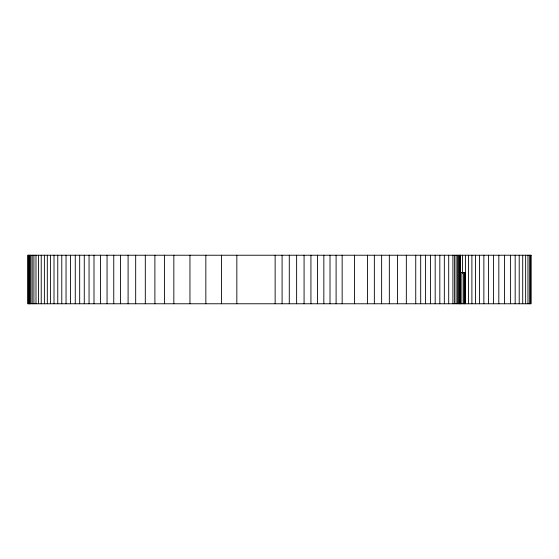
<?xml version="1.0" encoding="UTF-8"?>
<svg xmlns="http://www.w3.org/2000/svg" width="559" height="559" viewBox="0 0 559 559"><rect width="100%" height="100%" fill="white"/><g stroke="black" fill="none" stroke-linecap="round" stroke-linejoin="round"><path stroke-width="0.84" d="M460.518 272.568L465.032 272.568L465.032 303.768M530.701 255.232L530.701 303.768M529.659 255.232L529.659 303.768M527.969 255.232L527.969 303.768M525.642 255.232L525.642 303.768M522.714 255.232L522.714 303.768M519.213 255.232L519.213 303.768M515.167 255.232L515.167 303.768M510.598 255.232L510.598 303.768M504.518 255.232L504.518 303.768M498.817 255.232L498.817 303.768M493.485 255.232L493.485 303.768M488.503 255.232L488.503 303.768M483.863 255.232L483.863 303.768M479.559 255.232L479.559 303.768M475.576 255.232L475.576 303.768M471.894 255.232L471.894 303.768M468.505 255.232L468.505 303.768M465.402 255.232L465.402 303.768M464.627 272.568L464.627 303.768M463.509 272.568L463.509 303.768M462.566 255.232L462.566 273.435M461.86 272.568L461.86 303.768M460.532 255.232L460.532 303.768M460.406 255.232L460.406 303.768M460.015 255.232L460.015 303.768M459.379 255.232L459.379 303.768M458.513 255.232L458.513 303.768M457.416 255.232L457.416 303.768M456.109 255.232L456.109 303.768M454.6 255.232L454.6 303.768M452.902 255.232L452.902 303.768M448.702 255.232L448.702 303.768M444.335 255.232L444.335 303.768M439.821 255.232L439.821 303.768M435.181 255.232L435.181 303.768M430.43 255.232L430.43 303.768M425.595 255.232L425.595 303.768M420.689 255.232L420.689 303.768M415.742 255.232L415.742 303.768M406.33 255.232L406.33 303.768M397.554 255.232L397.554 303.768M389.337 255.232L389.337 303.768M381.629 255.232L381.629 303.768M374.348 255.232L374.348 303.768M367.438 255.232L367.438 303.768M354.455 255.232L354.455 303.768M342.157 255.232L342.157 303.768M336.099 255.232L336.099 303.768M330.013 255.232L330.013 303.768M323.836 255.232L323.836 303.768M317.498 255.232L317.498 303.768M310.93 255.232L310.93 303.768M304.075 255.232L304.075 303.768M296.626 255.232L296.626 303.768M289.282 255.232L289.282 303.768M282.092 255.232L282.092 303.768M275.133 255.232L275.133 303.768M236.834 255.232L236.834 303.768M221.483 255.232L221.483 303.768M205.845 255.232L205.845 303.768M189.955 255.232L189.955 303.768M173.835 255.232L173.835 303.768M164.416 255.232L164.416 303.768M154.892 255.232L154.892 303.768M145.305 255.232L145.305 303.768M135.683 255.232L135.683 303.768M128.095 255.232L128.095 303.768M120.527 255.232L120.527 303.768M113.757 255.232L113.757 303.768M107.062 255.232L107.062 303.768M100.473 255.232L100.473 303.768M93.996 255.232L93.996 303.768M89.056 255.232L89.056 303.768M84.276 255.232L84.276 303.768M79.678 255.232L79.678 303.768M75.269 255.232L75.269 303.768M70.539 255.232L70.539 303.768M66.039 255.232L66.039 303.768M61.776 255.232L61.776 303.768M57.759 255.232L57.759 303.768M54.006 255.232L54.006 303.768M50.513 255.232L50.513 303.768M47.305 255.232L47.305 303.768M44.378 255.232L44.378 303.768M41.233 255.232L41.233 303.768M38.438 255.232L38.438 303.768M35.993 255.232L35.993 303.768M33.91 255.232L33.91 303.768M32.184 255.232L32.184 303.768M30.829 255.232L30.829 303.768M29.844 255.232L29.844 303.768M29.229 255.232L29.229 303.768M28.425 255.232L28.425 303.768M28.062 255.232L28.062 303.768M531.05 255.232L27.95 255.232L27.95 303.768L531.05 303.768L531.05 255.232"/></g></svg>
